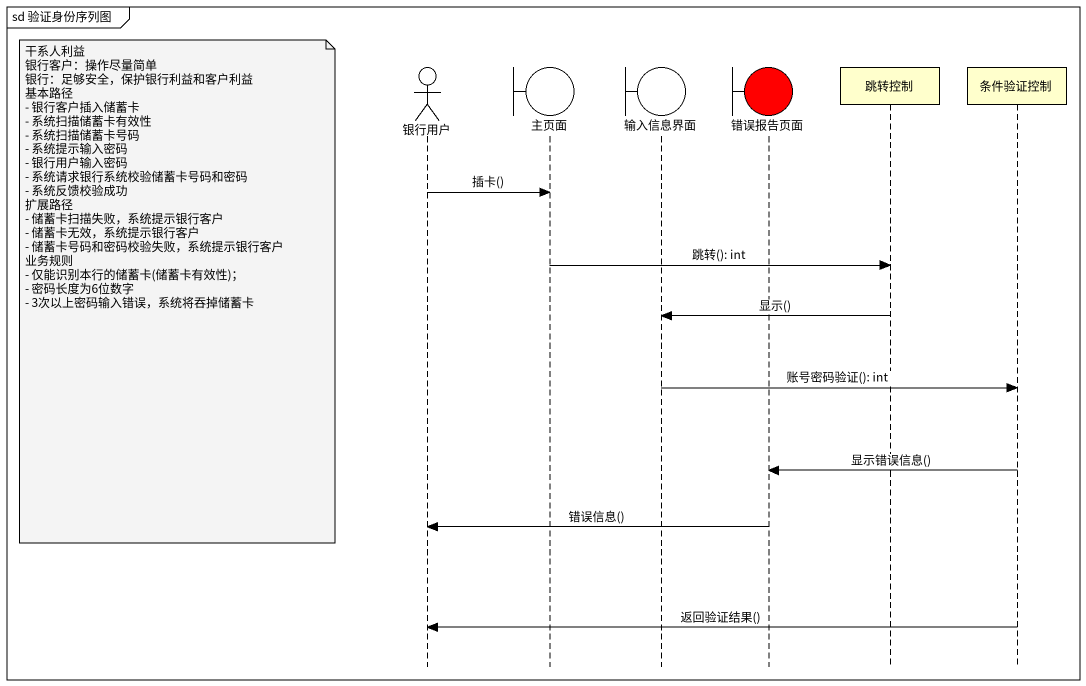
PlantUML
@startuml
mainframe sd 验证身份序列图
hide footbox
actor 银行用户
boundary 主页面
boundary 输入信息界面
boundary 错误报告页面 #FF0000
participant 跳转控制
participant 条件验证控制

银行用户 -> 主页面 : 插卡()
主页面 -> 跳转控制 : 跳转(): int
note left of 银行用户
  干系人利益
  银行客户：操作尽量简单
  银行：足够安全，保护银行利益和客户利益
  基本路径
  - 银行客户插入储蓄卡
  - 系统扫描储蓄卡有效性
  - 系统扫描储蓄卡号码
  - 系统提示输入密码
  - 银行用户输入密码
  - 系统请求银行系统校验储蓄卡号码和密码
  - 系统反馈校验成功
  扩展路径
  - 储蓄卡扫描失败，系统提示银行客户
  - 储蓄卡无效，系统提示银行客户
  - 储蓄卡号码和密码校验失败，系统提示银行客户
  业务规则
  - 仅能识别本行的储蓄卡(储蓄卡有效性)；
  - 密码长度为6位数字
  - 3次以上密码输入错误，系统将吞掉储蓄卡
end note
跳转控制 -> 输入信息界面 : 显示()
输入信息界面 -> 条件验证控制 : 账号密码验证(): int
条件验证控制 -> 错误报告页面 : 显示错误信息()
错误报告页面 -> 银行用户 : 错误信息()
条件验证控制 -> 银行用户 : 返回验证结果()
@enduml
